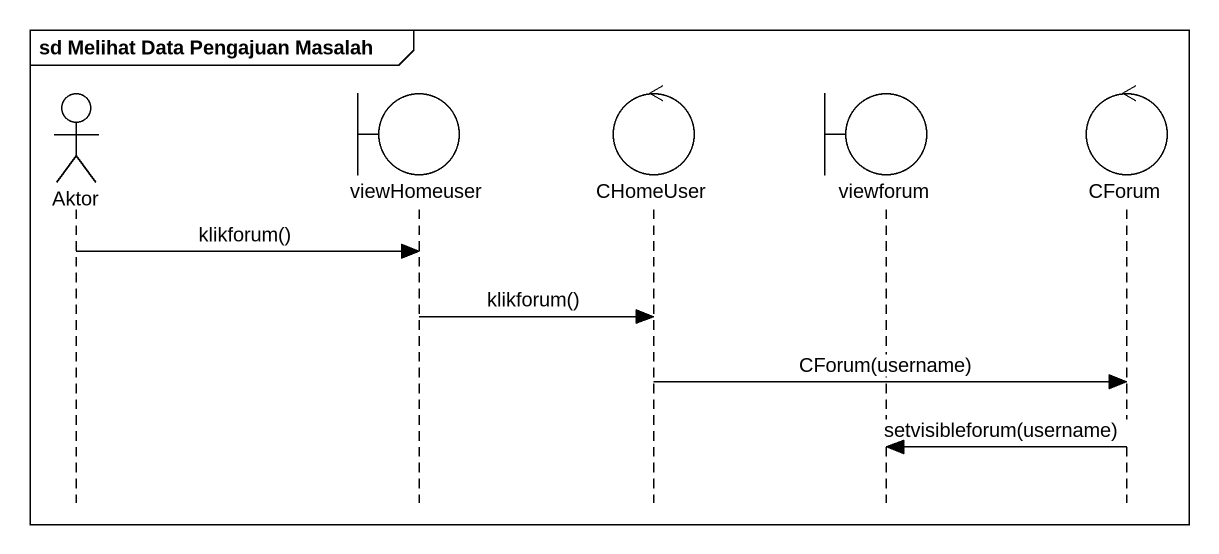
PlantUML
@startuml
mainframe sd Melihat Data Pengajuan Masalah
hide footbox
actor Aktor
boundary viewHomeuser
control CHomeUser
boundary viewforum
control CForum

Aktor -> viewHomeuser : klikforum()
viewHomeuser -> CHomeUser : klikforum()
CHomeUser -> CForum : CForum(username)
CForum -> viewforum : setvisibleforum(username)
@enduml
